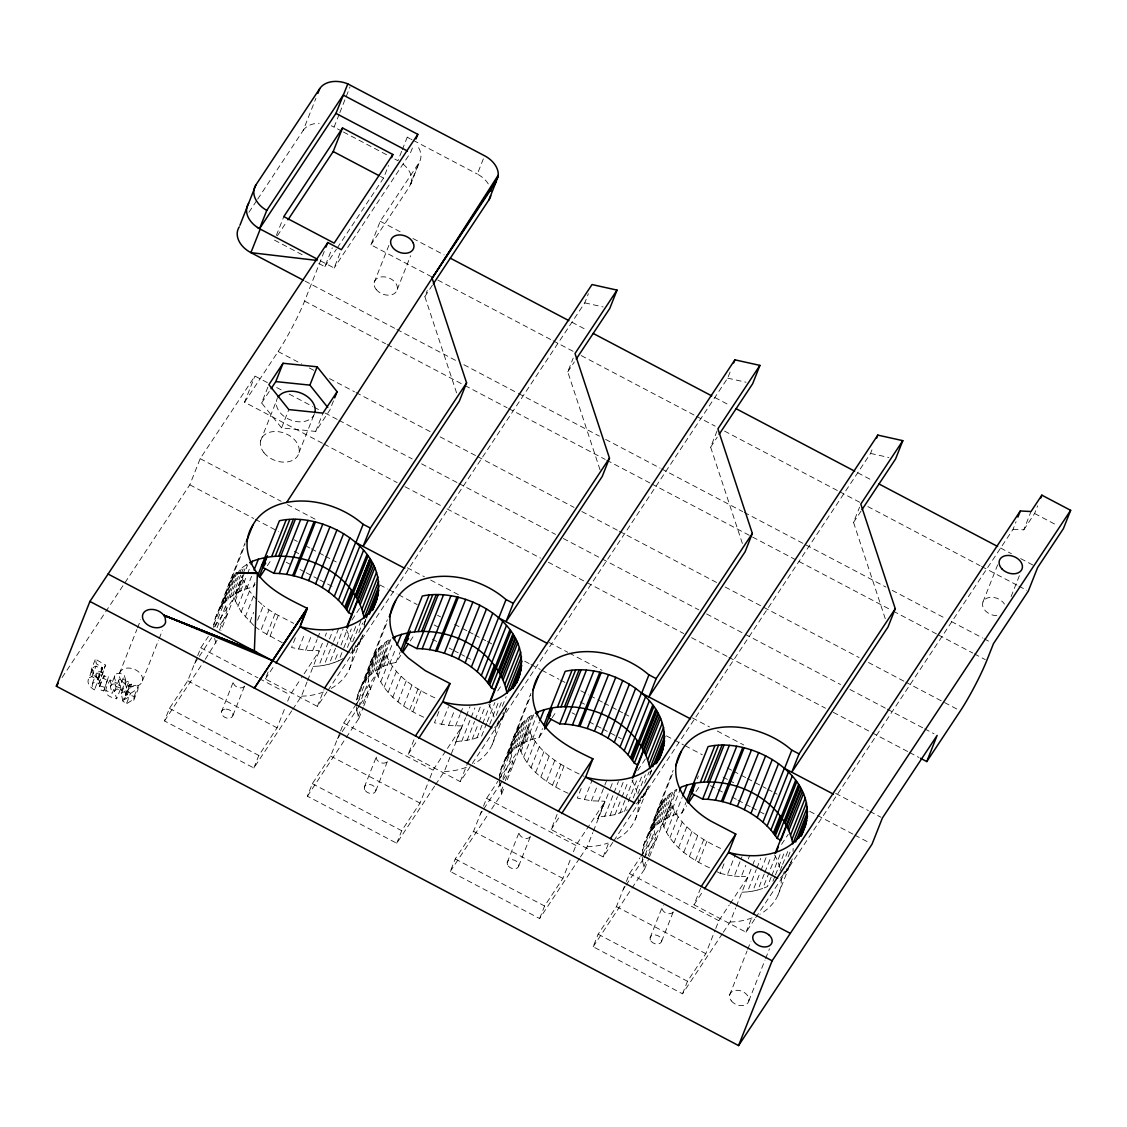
<?xml version="1.0" encoding="UTF-8"?>
<svg xmlns="http://www.w3.org/2000/svg" width="1127" height="1127" viewBox="0 0 1127 1127"><rect width="100%" height="100%" fill="white"/><g stroke="black" fill="none" stroke-linecap="round" stroke-linejoin="round"><path stroke-width="0.75" stroke-dasharray="5 3.75" d="M114.461 691.217L116.87 688.907L121.575 690.893L125.717 680.426L121.674 678.44L119.068 679.609L114.461 691.217L116.659 698.782C104.543 696.063 103.008 691.527 110.136 680.074L116.419 682.807L112.263 693.274L105.994 690.541M118.603 680.75L120.8 688.315L116.659 698.782M364.331 626.964L364.12 618.061M793.056 851.308L793.14 848.377M98.134 679.778L102.219 667.607L96.344 663.803L95.415 659.14L105.501 665.071L98.796 683.821C93.273 678.792 89.625 686.273 94.429 689.893C90.878 687.822 86.878 684.033 88.258 679.511C91.202 675.735 90.202 667.283 96.006 666.156L102.275 669.311L98.134 679.778L91.865 676.623L89.385 677.693L88.258 679.511M102.275 669.311L102.219 667.607M110.136 680.074L111.221 684.357L120.8 688.315M122.871 701.036L121.265 693.753L125.956 682.131L127.872 681.412L131.422 684.272L127.281 694.739L124.928 696.021L124.379 699.571L131.324 695.641L134.155 696.401L133.747 700.247L131.873 700.346L126.351 703.924L122.871 701.036L129.408 684.878L131.422 684.272M103.811 690.893L108.474 676.749L103.783 675.989C102.416 680.271 94.893 690.076 103.811 690.893L108.474 676.749M213.623 627.415C214.905 606.706 233.233 590.421 253.082 587.237L254.998 584.35M235.754 573.446C226.217 584.18 222.399 599.902 227.739 613.482L220.892 630.726M400.761 655.294L395.986 662.507C375.206 665.747 356.287 683.596 356.371 705.361L378.644 648.715M379.348 668.494L391.154 638.671C373.713 647.687 363.119 669.917 370.642 688.752L360.203 704.445M499.402 777.982C500.698 757.259 519.012 740.974 538.875 737.791L543.651 730.578M522.238 743.778L534.029 713.954C516.589 722.971 505.995 745.201 513.518 764.036L483.215 809.764M642.235 854.576C642.799 833.332 661.464 816.272 681.765 813.06L686.554 805.847M644.095 857.858L656.407 839.263C648.913 820.428 659.506 798.24 676.933 789.224L665.127 819.047M133.747 700.247L137.903 689.78L138.297 685.934L136.282 685.272L134.043 685.484L128.52 689.104L124.379 699.571M128.52 689.104L129.07 685.554M125.407 683.286L127.013 690.569L130.493 693.457L126.351 703.924M92.4 669.044L93.302 674.763L98.57 679.426L94.429 689.893M102.937 673.354C97.556 668.353 93.626 675.721 98.612 679.356M505.558 710.7L506.277 707.925M125.717 680.426L124.308 675.2L120.716 673.566L117.307 673.552A5.212 3.733 21.6 0 0 115.123 674.974L110.376 686.963L112.263 693.274M114.743 675.693L114.545 678.299L116.419 682.807M98.796 683.821L105.501 665.071M103.783 675.989L103.938 678.665L107.953 680.426M362.655 635.431L359.147 643.249L350.638 653.294M505.051 712.039L502.036 718.519L494.612 727.535M648.448 785.984L644.926 793.802L636.417 803.847M791.337 861.253L787.829 869.072L780.391 878.088M257.689 199.113L303.163 130.464L315.926 98.26M98.218 678.172L92.696 674.834L91.555 672.227L91.273 669.607L95.415 659.14M91.865 676.623L96.006 666.156M92.301 683.624L96.457 673.157M97.852 677.947L101.993 667.48M276.354 235.444L283.821 216.595M99.627 686.456L104.304 675.552M125.012 582.603L189.815 484.821L200.183 458.647L254.913 376.052L267.381 382.617M341.89 131.197L334.099 127.097L339.199 114.221M339.847 112.601L350.046 86.835M119.448 673.509L136.86 629.528M137.508 627.908L140.72 619.751M121.575 690.893L120.166 685.667L124.308 675.2M127.281 694.739L124.801 691.936L128.943 681.469M125.562 695.035L129.704 684.568M322.435 443.235L244.559 402.212L254.913 376.052M134.155 696.401L138.297 685.934M142.411 680.919L158.527 640.192M159.175 638.558L162.401 630.416M333.465 400.902L329.845 410.059L315.673 431.43L281.567 427.894L261.633 402.959L268.874 384.645M244.559 402.212L278.13 351.539A40.29 4.212 -62.2 0 0 304.6 301.078L324.745 250.152M318.744 263.464L324.844 266.676L332.31 247.827M260.562 440.939L276.524 400.634M320.519 260.844L334.127 268.015L341.382 249.701M291.71 710.855L253.843 767.994L164.486 720.928L169.459 708.404L187.744 680.793L197.084 657.224M281.567 427.894L288.822 409.58M337.353 247.785L383.56 178.066L388.533 165.5M197.704 655.646L200.803 647.8L208.382 636.375M214.834 619.596L245.108 542.862M219.187 610.116L245.08 544.735M213.778 624.752L225.583 594.929M221.385 606.594L233.19 576.77M401.663 151.3L397.93 160.724L394.816 159.076M402.283 149.722L407.256 137.17L411.933 139.635M222.118 605.41L233.923 575.601M214.722 626.95L235.134 575.024M225.78 601.114L236.332 574.432M227.936 599.198L239.741 569.374L248.25 563.401M217.046 627.711L225.738 605.748M230.105 597.268L238.797 575.305M239.431 573.728L241.911 567.459M431.655 276.805L370.91 244.813L380.236 221.258L418.864 162.95A24.174 17.299 21.6 0 0 416.596 144.721M232.585 595.591L240.657 575.193M241.277 573.629L244.39 565.782M219.511 630.12L226.964 611.285M235.064 593.929L242.516 575.094M243.136 573.516L246.869 564.106M205.241 659.38L217.159 640.122M412.369 148.088L410.566 152.68L334.127 268.015M236.445 593.225L247.63 564.965M253.744 625.443L241.206 611.947L234.557 599.451L242.84 578.489L242.235 576.799L227.739 613.482L218.258 627.739M235.149 601.128L243.446 580.18L242.84 578.489M240.586 591.111L246.799 575.418M247.433 573.854L250.532 566.008M237.839 606.608L246.123 585.646L243.446 580.18M298.979 452.688L314.94 412.383M246.63 588.872L251.589 576.32M370.91 244.813L409.538 186.504L418.864 162.95M241.206 611.947L249.504 590.999L246.123 585.646M410.622 184.504L419.948 160.95M253.082 587.237L254.913 582.631M374.192 282.454L388.857 245.432M315.673 431.43L322.928 413.116M245.235 617.103L253.533 596.155L249.504 590.999M249.87 622.005L253.688 612.327M221.413 711.912L233.444 681.539M257.59 620.146L263.338 605.636L258.153 601.043M282.313 642.728L260.703 630.824L269.001 609.862L263.338 605.636M397.239 289.512L410.622 255.702M232.937 715.448L244.968 685.061M266.789 634.628L275.087 613.68L269.001 609.862M270.015 636.304L278.299 615.356M326.985 691.865L317.363 706.39L265.324 678.989L268.353 671.354M456.59 392.886L424.851 296.584L427.274 290.47M488.287 183.912A24.174 17.299 21.6 0 0 477.341 174.079L484.582 155.765M295.373 637.868L291.555 647.532L305.628 650.265L319.448 650.688L301.501 677.764M298.585 649.166L304.966 633.05M253.843 767.994L258.816 755.47L277.101 727.845L285.187 707.432M305.628 650.265L311.376 635.755M287.681 701.149L290.16 694.866L300.557 679.187M312.616 650.814L317.081 639.53M317.729 637.91L319.645 633.078M292.682 709.39L301.43 696.204L307.009 682.074M307.629 680.511L322.632 642.629M325.182 636.177L326.464 632.965M313.221 666.395L318.758 666.085L328.859 640.587M329.493 638.995L333.268 629.429M318.758 666.085L324.083 665.296L332.916 642.996M333.55 641.404L338.593 628.655M324.083 665.296L329.211 664.155L335.522 648.222M336.156 646.616L343.087 629.091M329.211 664.155L334.099 662.648L338.509 651.491M341.03 645.109L348.609 625.992M317.363 706.39L323.998 689.597M334.099 662.648L338.706 660.788L343.129 649.631M343.749 648.039L351.328 628.922M347.44 647.447L356.273 625.133M352.681 641.756L360.879 621.033M358.837 632.571L362.626 623.006M364.458 622.541L365.726 619.357M353.878 650.194L355.766 645.419M363.979 624.696L365.866 619.92M356.724 646.842L359.879 638.868M359.147 643.249L361.668 636.868M349.328 669.241L363.021 634.656M434.613 786.125L396.746 843.264L307.389 796.197L312.348 783.659L330.648 756.048L339.974 732.494M340.593 730.916L343.707 723.069L356.019 704.488M357.738 694.866L387.364 619.737M362.091 685.385L387.336 621.625M356.667 700.022L368.473 670.199M364.289 681.863L376.094 652.04M365.021 680.68L376.827 650.871M368.67 676.383L380.475 646.574M370.839 674.467L382.645 644.644M346.2 737.579L358.823 718.533L356.836 710.827L368.642 681.018M373.009 672.537L384.814 642.728M375.488 670.861L387.294 641.052M358.048 716.378L360.541 710.095M363.021 703.812L369.853 686.554M377.968 669.199L389.773 639.375M358.823 718.533L363.176 707.559M363.796 705.995L385.138 652.068C392.971 675.27 415.454 689.09 436.586 698.641M423.682 717.195C404.452 708.489 385.237 695.204 377.446 674.721L385.744 653.759M378.038 676.397L386.336 655.449M383.49 666.381L392.816 642.841M380.729 681.877L389.026 660.915M389.519 664.141L395.732 648.448M384.11 687.216L392.407 666.268M395.986 662.507L400.24 651.772M388.125 692.372L396.422 671.424M392.76 697.275L401.057 676.313M397.944 701.867L406.227 680.905M364.317 787.181L376.348 756.809M403.607 706.094L411.904 685.131M375.84 790.703L387.871 760.331A6.044 4.325 21.6 0 1 379.686 762.218L378.39 761.359A6.044 4.325 21.6 0 1 377.587 754.921M409.693 709.897L417.99 688.949M412.905 711.574L421.202 690.626M327.957 690.4L584.772 302.867L588.393 293.71M730.071 372.051L727.662 378.151L460.253 781.659L408.228 754.259L415.469 735.945M600.029 469.818L567.754 371.854L573.192 358.118M438.91 711.517L434.444 722.801L448.532 725.534L462.169 725.957M441.474 724.436L448.504 706.714M396.746 843.264L401.705 830.726L420.005 803.114L429.331 779.56M448.532 725.534L454.266 711.024M429.95 777.982L433.064 770.135L445.447 751.441M455.519 726.084L459.985 714.8M460.619 713.18L463.169 706.742M486.653 723.309L481.609 736.058L472.1 739.425L456.125 741.665L455.435 742.707L461.647 727L446.405 750.004M435.585 784.66L444.32 771.474L465.592 717.758M466.212 716.166L470.001 706.601M461.661 741.355L470.494 719.054M471.128 717.448L474.904 707.897M466.987 740.566L474.552 721.449M475.185 719.857L480.863 705.516M472.1 739.425L478.411 723.492M479.045 721.886L485.357 705.953M476.989 737.917L482.032 725.168M482.666 723.576L490.245 704.445M460.253 781.659L467.508 763.345M487.287 721.717L494.852 702.6M489.71 724.309L499.162 700.416M496.218 715.434L502.515 699.501M502.36 706.249L506.15 696.683M496.782 725.464L499.303 719.096M499.613 722.111L503.403 712.546M502.036 718.519L504.558 712.137M492.217 744.524L506.544 708.334M579.433 858.478L539.636 918.547L450.279 871.481L455.238 858.943L473.537 831.332L482.863 807.777M483.483 806.214L486.596 798.353L497.951 781.208M500.627 770.15L530.887 693.415M504.966 760.669L530.859 695.289M499.557 775.306L511.362 745.482M507.164 757.147L518.969 727.324M507.911 755.978L519.716 726.154M521.533 723.999L499.261 780.645L501.698 793.817L491.034 809.933M511.559 751.667L523.365 721.858M513.729 749.751L525.534 719.928M499.712 786.125L502.205 779.842M502.825 778.278L511.517 756.302M515.884 747.821L527.69 718.012M518.364 746.159L530.169 716.335M500.937 791.661L504.671 782.237M505.29 780.673L512.743 761.838M520.843 744.482L532.648 714.659M501.698 793.817L504.811 785.984M507.305 779.715L528.028 727.352C536.438 752.399 561.669 765.98 584.096 776.334M568.107 793.281C548.398 784.364 528.324 771.093 520.336 750.004L528.619 729.042M520.928 751.681L529.225 730.733M526.379 741.665L536.311 716.561M523.618 757.161L531.916 736.213M532.409 739.439L539.241 722.168M526.985 762.5L535.283 741.552M538.875 737.791L542.51 728.591M531.014 767.656L539.312 746.708M535.649 772.558L543.947 751.61M540.819 777.151L549.117 756.189M507.206 862.465L519.223 832.092M546.482 781.377L554.78 760.415M518.73 865.987L530.761 835.614M552.568 785.181L560.866 764.233M555.794 786.857L564.092 765.909M612.778 842.404L603.156 856.929L551.117 829.528L557.161 814.257M742.369 543.453L710.644 447.137L717.293 430.345M581.166 788.421L577.334 798.099L591.407 800.818L604.96 801.241L597.902 818.625L599.015 816.948L614.99 814.708L627.373 809.89M584.364 799.719L592.027 780.377M539.636 918.547L544.595 906.009L562.894 878.398L570.98 857.985M591.407 800.818L597.155 786.308M573.46 851.702L575.953 845.419L589.548 824.908M598.409 801.367L606.692 780.419M597.902 818.625L604.114 802.917L590.52 823.443M580.405 857.013L587.209 846.757L592.802 832.642M593.422 831.064L609.735 789.858M610.369 788.266L613.525 780.293M604.551 816.638L613.384 794.338M614.004 792.746L618.427 781.589M609.876 815.863L617.441 796.733M618.075 795.141L623.118 782.392M614.99 814.708L621.301 798.775M621.935 797.183L628.246 781.236M619.878 813.201L624.922 800.452M625.555 798.86L633.12 779.729M603.156 856.929L609.2 841.672M624.485 811.341L627.64 803.382M628.274 801.79L637.741 777.884M633.219 798.001L643.32 772.502M637.84 793.901L645.405 774.784M644.616 783.124L649.039 771.967M651.505 769.91L650.251 773.108L649.899 768.614M639.657 800.748L641.559 795.972M649.758 775.249L651.645 770.474M642.503 797.395L645.024 791.027M644.926 793.802L647.447 787.435M635.107 819.808L648.166 786.801M722.337 933.748L682.525 993.817L593.168 946.75L598.141 934.213L616.441 906.601L625.753 883.047M626.387 881.483L629.486 873.622L639.911 857.901M643.517 845.419L673.143 770.304M647.87 835.938L673.115 772.178M642.46 850.575L654.266 820.752M650.068 832.416L661.873 802.593M650.8 831.247L662.606 801.424M652.632 829.092L664.437 799.268M642.77 854.351L653.956 826.091M654.449 826.936L666.254 797.127M656.618 825.02L668.424 795.197M631.979 888.132L644.602 869.086L642.615 861.394L644.475 856.675M645.095 855.111L654.421 831.571M658.788 823.09L670.593 793.281M661.267 821.428L673.073 791.605M643.841 866.931L647.56 857.506M648.18 855.942L655.646 837.107M663.747 819.752L675.552 789.928M644.602 869.086L648.955 858.112M649.575 856.548L670.917 802.621C678.75 825.809 701.248 839.657 722.365 849.194M709.461 867.748C690.217 859.013 671.03 845.771 663.24 825.274L671.523 804.312M663.831 826.95L672.129 806.002M669.269 816.934L679.835 790.266M666.508 832.43L674.805 811.482M675.298 814.708L682.145 797.437M669.889 837.77L678.186 816.821M681.765 813.06L686.019 802.325M697.247 778.813L698.36 776.024M673.918 842.926L682.215 821.977M678.539 847.828L686.836 826.88M683.723 852.421L692.02 831.458M650.11 937.734L662.127 907.362M689.386 856.647L697.683 835.685M661.634 941.256L673.65 910.884M695.472 860.45L703.769 839.502M698.684 862.127L706.981 841.179M613.736 840.953L870.551 453.42L872.974 447.32M754.71 919.125L746.046 932.198L694.021 904.798L701.276 886.484M885.273 618.723L853.533 522.407L859.577 507.136M717.152 871.763L720.238 873.355L724.703 862.085M720.238 873.355L727.267 874.989L735.565 854.041M682.525 993.817L687.498 981.279L705.798 953.667L715.11 930.113M727.267 874.989L734.311 876.088L741.975 856.745M715.744 928.535L718.843 920.689L729.239 905.009M734.311 876.088L741.298 876.637L745.764 865.353M748.314 858.901L749.596 855.689M723.309 932.283L730.099 922.027L735.692 907.911M736.311 906.333L751.948 866.846M752.597 865.226L755.78 857.168M741.904 892.218L747.44 891.908L756.273 869.607M756.907 868.015L760.697 858.45M747.44 891.908L752.766 891.133L760.345 872.002M760.964 870.41L766.642 856.069M752.766 891.133L757.893 889.978L764.205 874.045M764.824 872.453L771.136 856.506M757.893 889.978L762.768 888.47L776.024 854.999M746.046 932.198L752.089 916.941M771.178 877.06L767.388 886.611L762.768 888.47M771.812 875.468L780.645 853.153M772.967 881.244L774.855 876.468M775.489 874.876L784.322 852.561M729.634 995.014L747.046 951.033M747.694 949.399L750.92 941.256M780.109 870.762L781.997 865.987M782.631 864.395L788.308 850.054M788.139 856.802L791.295 848.842M782.561 876.017L785.082 869.65M785.406 872.664L788.562 864.705M787.829 869.072L790.985 861.098M778.01 895.077L792.337 858.887M748.835 1000.889L764.965 960.162M765.613 958.542L769.473 948.765M982.998 601.888L997.663 564.852M755.682 917.674L1013.046 529.281L1016.075 521.66M1013.046 529.281L1023.767 529.845L1031.008 511.531M1023.767 529.845L1034.614 513.489L1037.629 505.854M1011.088 596.606L1020.02 574.052M121.265 693.753L122.223 692.203L124.801 691.936M455.435 742.707L456.125 741.665M110.601 686.16L110.981 685.441A5.212 3.733 21.6 0 1 113.165 684.019L116.574 684.033L120.166 685.667M408.228 754.259L417.807 739.706M551.117 829.528L560.711 814.976M694.021 904.798L703.6 890.245M194.591 663.507L198.38 657.788M199.324 656.351L211.637 637.755M337.494 738.777L341.27 733.057M342.228 731.62L359.259 705.868M480.37 814.06L482.271 811.201M623.273 889.33L625.161 886.47M626.105 885.033L643.151 859.295M248.968 212.256L256.717 200.564M277.383 235.797L287.005 221.272M324.844 266.676L336.395 249.236M62.154 677.468L104.712 613.243M105.67 611.792L124.055 584.054M261.633 402.959L270.128 390.139M424.851 296.584L432.402 285.201M215.018 626.358L233.951 597.775L234.557 599.451M164.486 720.928L204.269 660.845M267.324 565.754L272.058 558.612M351.962 619.949L359.513 608.538M567.754 371.854L574.347 361.894M356.963 703.065L376.855 673.044L377.446 674.721M307.389 796.197L345.228 739.044M410.228 641.024L414.947 633.881M497.683 690.936L501.473 685.23M710.644 447.137L717.237 437.177M498.909 779.785L519.744 748.342L520.336 750.004M450.279 871.481L490.062 811.398M552.16 717.73L556.893 710.602M637.741 770.502L645.306 759.091M853.533 522.407L861.084 511.024M640.854 856.478L662.634 823.612L663.24 825.274M593.168 946.75L631.021 889.597M696.007 791.577L700.74 784.434M730.183 903.586L748.131 876.51L741.298 876.637M781.574 844.348L788.196 834.36M265.324 678.989L274.988 664.465M130.493 693.457L136.029 689.879L137.903 689.78M338.706 660.788L343.017 658.605M100.162 686.019L104.332 687.216M301.43 696.204L306.953 695.894A73.213 52.391 21.6 0 0 325.393 691.26M444.32 771.474L449.856 771.178A73.213 52.391 21.6 0 0 468.297 766.529M587.209 846.757L592.746 846.462A73.213 52.391 21.6 0 0 608.073 843.01M730.099 922.027L735.635 921.731A73.213 52.391 21.6 0 0 754.076 917.082M584.772 302.867L603.114 306.938M727.662 378.151L746.004 382.222M870.551 453.42L888.893 457.492M275.087 613.68L293.696 623.372M305.037 281.088L395.338 328.633M413.482 140.452L477.341 174.079M343.439 132.014L388.59 155.794M1034.614 513.489L1057.337 525.45M380.517 176.446L383.56 178.066M380.236 221.258L402.029 232.74M412.933 238.487L444.08 254.885M571.938 322.237L587.125 330.239M714.828 397.507L730.028 405.509M857.732 472.776L872.918 480.778M1000.621 548.046L1011.412 553.723M1020.668 558.598L1033.008 565.106M437.896 280.088L551.61 339.988M553.174 340.819L573.418 351.483M581.208 355.583L694.936 415.483M696.486 416.314L715.18 426.147M724.534 431.077L838.249 490.978M839.812 491.795L860.056 502.459M867.846 506.572L980.011 565.655M981.575 566.472L1017.399 585.35M1018.949 586.167L1026.739 590.266M274.495 240.15L305.008 256.223M396.887 329.464L456.083 360.64M463.873 364.739L516.828 392.633M518.378 393.45L599.381 436.121M605.608 439.403L660.126 468.114M661.676 468.931L742.679 511.602M744.229 512.419L885.977 587.082M892.204 590.365L945.159 618.258M951.385 621.54L982.547 637.938M984.096 638.77L990.323 642.052M304.6 301.078L385.589 343.735M387.153 344.566L463.465 384.758M465.028 385.589L507.08 407.735M508.643 408.552L605.213 459.422M606.763 460.239L650.378 483.215M651.941 484.032L891.809 610.383M893.359 611.2L936.974 634.177M938.523 634.994L972.798 653.04M974.348 653.871L985.252 659.605M278.13 351.539L301.501 363.852M309.291 367.951L313.954 370.417M329.535 378.616L354.456 391.745M356.019 392.562L430.782 431.951M440.122 436.867L475.946 455.731M477.51 456.562L574.08 507.418M581.87 511.531L617.695 530.394M619.244 531.211L717.378 582.898M725.154 587.012L859.112 657.562M868.452 662.493L904.277 681.356M905.84 682.173L957.246 709.249M276.721 387.533L281.398 389.998M289.188 394.098L312.545 406.41M314.109 407.227L318.772 409.693M325.013 412.975L337.466 419.54M339.03 420.357L412.228 458.914M421.583 463.845L457.393 482.708M458.957 483.525L555.526 534.395M563.317 538.495L600.691 558.189M602.255 559.006L698.825 609.876M706.615 613.976L840.559 684.54M849.913 689.456L885.737 708.334M887.287 709.151L923.112 728.014M924.675 728.845L934.015 733.762M323.998 444.052L397.197 482.624M404.987 486.723L440.812 505.586M447.039 508.869L540.495 558.104M548.285 562.204L585.66 581.898M587.223 582.715L683.793 633.585M691.584 637.685L727.408 656.548M728.958 657.379L825.527 708.235M833.318 712.349L870.706 732.029M872.256 732.86L908.08 751.723M909.644 752.54L918.984 757.471M200.183 458.647L281.172 501.318M287.399 504.6L316.997 520.181M407.34 567.769L424.47 576.799M430.697 580.081L460.295 595.662M549.074 642.432L567.769 652.279M569.318 653.096L602.029 670.326M692.372 717.913L709.503 726.929M717.293 731.043L743.778 744.989M835.671 793.394L868.382 810.623M869.931 811.44L880.835 817.188M189.815 484.821L253.674 518.462M255.237 519.279L278.594 531.592M294.175 539.791L297.289 541.425M306.629 546.356L309.756 547.99M311.306 548.821L323.773 555.372M325.323 556.203L336.226 561.936M379.841 584.913L387.632 589.012M389.181 589.844L396.972 593.943M398.535 594.76L417.215 604.607M437.473 615.272L440.587 616.906M454.604 624.302L460.83 627.584M462.394 628.401L467.071 630.852M468.621 631.683L473.298 634.135M474.847 634.966L485.751 640.699M487.315 641.531L491.992 643.982M524.689 661.211L529.366 663.676M530.93 664.493L540.27 669.424M541.833 670.241L558.964 679.271M560.513 680.088L565.19 682.539M580.771 690.752L588.562 694.852M590.111 695.669L596.338 698.951M597.902 699.782L602.579 702.234M604.128 703.051L616.596 709.616M618.145 710.447L622.822 712.898M624.386 713.729L629.049 716.18M666.437 735.875L672.664 739.157M674.228 739.974L683.568 744.905M685.131 745.722L702.262 754.738M727.183 767.867L731.846 770.333M733.409 771.15L739.636 774.432M741.2 775.249L745.877 777.715M747.426 778.532L753.653 781.814M755.217 782.645L766.121 788.379M767.67 789.21L777.024 794.126M809.735 811.355L815.962 814.638M817.526 815.455L853.35 834.332M854.9 835.149L868.917 842.531M294.33 551.314L298.951 553.737M434.149 624.95L441.84 629.007M580.109 701.867L584.73 704.305M723.013 777.123L727.633 779.56M729.169 780.377L735.339 783.617M286.202 562.218L293.865 566.261M300.007 569.487L304.6 571.91M306.135 572.713L318.392 579.165M319.927 579.982L326.055 583.208M327.591 584.011L332.183 586.434M432.247 639.15L436.867 641.573M449.194 648.067L452.279 649.701M453.815 650.504L464.606 656.182M466.141 656.999L472.298 660.239M572.051 712.813L575.136 714.433M588.998 721.731L601.325 728.225M602.86 729.042L621.357 738.777M710.334 785.646L716.49 788.886M718.026 789.703L722.661 792.14M731.902 797L736.523 799.437M738.058 800.255L750.385 806.735M751.92 807.552L758.091 810.806M759.626 811.609L764.247 814.046M200.803 647.8L257.815 677.82M259.351 678.637L290.16 694.866M343.707 723.069L433.064 770.135M486.596 798.353L575.953 845.419M629.486 873.622L718.843 920.689M187.744 680.793L277.101 727.845M330.648 756.048L420.005 803.114M473.537 831.332L562.894 878.398M616.441 906.601L705.798 953.667M169.459 708.404L258.816 755.47M312.348 783.659L401.705 830.726M455.238 858.943L544.595 906.009M598.141 934.213L687.498 981.279M101.36 675.538L91.273 669.607M255.04 626.598L260.703 630.824M253.533 596.155L256.998 599.818M774.587 854.9L774.982 855.562A73.213 52.391 21.6 0 1 780.18 869.156M488.808 704.347L489.203 705.009A73.213 52.391 21.6 0 1 494.401 718.603M215.919 643.263L214.243 636.952M642.263 857.281L642.615 861.394M356.484 706.728L356.836 710.827M673.213 911.926A6.044 4.325 21.6 0 1 665.479 912.771L664.183 911.926A6.044 4.325 21.6 0 1 663.38 905.474M638.107 798.423A73.213 52.391 21.6 0 1 617.004 838.981M632.078 780.293A73.213 52.391 21.6 0 1 636.91 792.366M530.31 836.657A6.044 4.325 21.6 0 1 522.576 837.502L521.28 836.657A6.044 4.325 21.6 0 1 519.674 831.05M314.588 413.595A20.145 14.426 21.6 0 1 290.062 419.779A20.145 14.426 21.6 0 1 277.369 398.268M407.256 137.17A24.174 17.299 21.6 0 1 409.946 138.762M495.556 727.633A73.213 52.391 21.6 0 1 474.115 763.683M352.314 647.87A73.213 52.391 21.6 0 1 331.225 688.414M346.299 629.739A73.213 52.391 21.6 0 1 351.131 641.812M244.531 686.104A6.044 4.325 21.6 0 1 236.797 686.949L235.501 686.089A6.044 4.325 21.6 0 1 233.895 680.497M781.335 878.187A73.213 52.391 21.6 0 1 759.894 914.251M996.817 615.68A12.087 8.65 21.6 0 1 983.068 607.284A12.087 8.65 21.6 0 1 989.591 597.437A12.087 8.65 21.6 0 1 1004.481 604.114M303.163 130.464A24.174 17.299 21.6 0 1 319.152 123.294M331.239 125.759A24.174 17.299 21.6 0 1 334.099 127.097M403.1 164.119A24.174 17.299 21.6 0 1 409.538 186.504M224.611 709.235L223.78 709.432A6.044 4.325 21.6 0 0 222.428 715.434L224.766 717.321A6.044 4.325 21.6 0 0 233.021 714.87A6.044 4.325 21.6 0 0 225.132 709.122L224.611 709.235M651.11 941.242A6.044 4.325 21.6 0 0 661.183 942.299A6.044 4.325 21.6 0 0 655.294 934.931A6.044 4.325 21.6 0 0 651.11 941.242M508.221 865.987A6.044 4.325 21.6 0 0 518.293 867.029A6.044 4.325 21.6 0 0 512.405 859.676A6.044 4.325 21.6 0 0 508.221 865.987M263.943 452.674A20.145 14.426 21.6 0 0 297.5 456.153A20.145 14.426 21.6 0 0 277.876 431.627A20.145 14.426 21.6 0 0 263.943 452.674M365.331 790.703A6.044 4.325 21.6 0 0 375.404 791.746A6.044 4.325 21.6 0 0 369.515 784.392A6.044 4.325 21.6 0 0 365.331 790.703M731.324 1000.875A10.073 7.213 21.6 0 0 748.103 1002.621A10.073 7.213 21.6 0 0 738.284 990.351A10.073 7.213 21.6 0 0 731.324 1000.875M376.207 289.498A12.087 8.65 21.6 0 0 396.352 291.597A12.087 8.65 21.6 0 0 384.575 276.876A12.087 8.65 21.6 0 0 376.207 289.498M121.279 680.539A12.087 8.65 21.6 0 0 141.467 682.962A12.087 8.65 21.6 0 0 130.028 668.128A12.087 8.65 21.6 0 0 121.279 680.539"/><path stroke-width="1.5" d="M372.389 609.777C400.395 556.217 326.619 510.01 279.411 520.773L257.942 574.967M516.645 682.835C540.608 629.331 468.917 585.758 422.301 596.042L400.846 650.237M658.901 759.711C684.864 705.854 612.44 660.802 565.19 671.326L543.721 725.52M801.072 835.6C829.063 782.053 755.301 735.832 708.094 746.595L686.625 800.79M286.667 502.459L432.106 278.256L496.204 181.546L498.275 175.122A24.174 17.299 21.6 0 0 484.582 155.765L347.82 83.891A24.174 17.299 21.6 0 0 319.744 88.596L255.871 184.983L239.924 225.287M920.548 758.288L926.774 761.57L937.129 735.41L882.399 818.005L872.03 844.179L738.565 1045.574L56.35 686.216L89.921 601.438L327.774 242.516L341.382 249.701L417.821 134.352L343.214 95.062L266.775 210.397L259.52 228.711L317.42 259.21M260.238 229.091L250.912 252.645L303.487 280.271M317.828 93.428L319.744 88.596M248.616 203.311A24.174 17.299 21.6 0 0 257.548 227.499L259.548 228.682L335.959 113.376L347.82 83.891M287.977 219.807L333.212 151.539L342.538 127.985L392.886 154.512L391.647 157.653M325.957 247.095L327.774 242.516M271.072 388.716L275.791 381.588L283.046 363.274L317.152 366.81L337.1 391.731L334.677 397.845M246.362 541.509L252.758 525.337A70.832 50.701 21.6 0 1 362.88 524.14L370.36 528.07L363.105 546.384L459.323 401.198L466.578 382.884L432.106 278.256L498.275 175.122M327.746 407.425L309.897 385.124L317.152 366.81M416.004 138.931L417.821 134.352M251.152 564.43L252.392 561.302C295.528 544.426 355.033 570.825 364.12 618.061L378.63 581.405M254.082 570.051L258.435 559.062M259.111 576.883L267.465 555.766M271.72 556.4L286.23 519.744M275.27 556.203L289.78 519.547M278.82 555.991L293.33 519.35M265.676 563.176L262.845 567.459L273.974 573.319L295.316 519.42M273.974 573.319L279.271 573.488L300.627 519.589M279.271 573.488L286.681 574.361L308.023 520.463M292.724 575.573L314.067 521.674M286.681 574.361L294.091 575.855L315.447 521.956M294.091 575.855L301.444 577.94L322.801 524.041M347.229 627.091L352.202 614.525L348.553 612.609C339.03 598.085 324.534 587.322 308.657 580.616L330 526.718M315.616 583.828L336.959 529.929M300.444 625.062L307.093 608.27C288.78 599.184 268.79 590.041 256.759 572.685A67.254 48.137 21.6 0 1 252.758 525.337M307.347 608.397L254.406 688.09L307.347 608.397L300.106 626.711L275.946 663.014M322.252 587.561L343.608 533.663M328.506 591.745L349.849 537.861M433.346 283.779L488.949 199.859L496.204 181.546M334.282 596.366L355.625 542.467L404.706 568.304M355.907 542.594L363.148 524.266M338.41 600.212L359.767 546.299M342.214 604.241L363.556 550.328M344.707 607.298L351.539 590.041M345.623 608.425L366.979 554.526M346.679 609.932L368.022 556.034M348.553 612.609L369.91 558.71M355.484 595.507L369.994 558.851M355.977 596.338L370.487 559.682M356.555 597.31L371.065 560.654M346.524 627.5L372.22 562.612M352.821 612.961L357.78 600.409M358.104 599.93L372.614 563.275M359.189 602.17L373.713 565.515M360.288 604.424L374.798 567.769M362.021 608.96L376.531 572.319M363.303 613.525L377.813 576.869M366.36 617.765L378.968 585.899M369.374 614.215L378.841 590.309M371.938 610.552L378.249 594.605M372.755 609.932L377.165 598.775M389.252 616.779L395.662 600.606A70.832 50.701 21.6 0 1 505.769 599.409L513.264 603.339L506.009 621.653L602.227 476.467L609.482 458.154L575.009 353.526L617.033 290.104L592.027 284.553L324.604 688.076M394.056 639.699L395.295 636.572C438.473 619.653 497.951 646.095 507.009 693.33L521.533 656.675M396.972 645.32L401.325 634.332M402.015 652.153L410.369 631.035M414.609 631.669L429.133 595.014M418.159 631.472L432.683 594.817M421.709 631.275L436.234 594.619M408.58 638.445L405.734 642.728L416.863 648.588L438.206 594.69M416.863 648.588L422.174 648.758L443.517 594.859M422.174 648.758L429.57 649.631L450.927 595.732M435.614 650.842L456.97 596.944M429.57 649.631L436.994 651.11L458.337 597.225M436.994 651.11L444.348 653.209L465.69 599.31M490.118 702.36L495.091 689.794L491.457 687.879C481.919 673.354 467.437 662.591 451.547 655.886L472.903 601.987M458.506 659.098L479.863 605.199M395.662 600.606A67.254 48.137 21.6 0 0 408.312 657.999L425.231 670.635L449.997 683.54L442.742 701.853L418.765 738.241M465.155 662.831L486.498 608.932M617.033 290.104L609.792 308.418L576.235 359.048M471.396 667.015L492.753 613.13M477.186 671.636L498.528 617.737L547.609 643.573M498.796 617.864L506.051 599.55M481.314 675.482L502.656 621.569M485.103 679.511L506.446 625.598M487.597 682.568L494.429 665.31M488.526 683.695L509.869 629.796M489.583 685.202L510.925 631.303M491.457 687.879L512.799 633.98M498.881 671.607L513.391 634.952M499.458 672.58L513.968 635.924M489.428 702.769L515.124 637.882M495.711 688.231L500.684 675.679M500.994 675.2L515.518 638.544M502.093 677.44L516.603 640.784M503.177 679.694L517.702 643.038M504.924 684.23L519.434 647.588M506.206 688.794L520.716 652.139M510.517 689.851L521.871 661.169M512.912 687.893L521.745 665.578M512.87 688.653L518.533 678.045M514.828 685.822L521.139 669.875M516.279 683.61L520.068 674.045M532.789 690.442L538.551 675.89A70.832 50.687 21.5 0 1 648.673 674.693L656.153 678.623L648.898 696.937L745.116 551.751L752.357 533.437L717.899 428.823L759.922 365.387L734.903 359.837L467.508 763.345M536.945 714.997L538.185 711.855C581.349 694.894 640.869 721.393 649.899 768.614L664.409 731.958M539.861 720.604L544.214 709.616M544.89 727.436L552.145 709.108L547.37 716.335M557.499 706.953L572.023 670.311M561.049 706.756L575.573 670.114M564.599 706.559L579.109 669.917M550.511 715.166L548.624 718.026L559.753 723.872L581.095 669.973M559.753 723.872L565.064 724.041L586.406 670.156M565.064 724.041L572.46 724.915L593.802 671.016M578.503 726.126L599.86 672.227M572.46 724.915L579.884 726.408L601.226 672.509M579.884 726.408L587.237 728.493L608.58 674.608M733.705 362.894L734.903 359.837M644.193 749.399L637.981 765.078L634.346 763.176C624.809 748.652 610.313 737.889 594.436 731.169L615.779 677.271M601.395 734.381L622.752 680.497M538.551 675.89A67.254 48.137 21.6 0 0 536.48 712.419C546.454 736.128 570.966 748.483 592.887 758.823L585.631 777.137L561.669 813.525M608.045 738.115L629.387 684.216M759.922 365.387L752.667 383.715L719.125 434.332M614.285 742.313L635.628 688.414M620.061 746.919L641.404 693.02L690.499 718.857M641.686 693.147L648.941 674.834M624.203 750.765L645.546 696.866M649.335 700.895L627.993 754.794M630.486 757.851L637.318 740.594M631.416 758.992L652.758 705.079M632.472 760.5L653.815 706.587M634.346 763.176L655.689 709.263M641.77 746.891L656.28 710.235M642.348 747.863L656.858 711.207M632.317 778.053L657.999 713.166M633.008 777.644L637.361 766.656M643.883 750.483L658.393 713.828M644.982 752.723L659.492 716.082M646.067 754.977L660.577 718.322M647.814 759.528L662.324 722.872M649.082 764.078L663.606 727.422M652.772 766.726L664.761 736.452M655.801 763.176L664.634 740.862M655.759 763.937L661.422 753.343M657.083 762.697L664.028 745.158M658.182 760.331L659.436 757.147M659.168 758.894L662.958 749.328M675.679 765.712L681.441 751.16A70.832 50.701 21.6 0 1 791.563 749.976L799.043 753.893L791.788 772.206L888.006 627.021L895.261 608.707L860.789 504.093L902.826 440.657L877.806 435.107L610.397 838.615M679.835 790.266L681.074 787.125C724.238 770.22 783.758 796.634 792.802 843.884L807.312 807.228M682.765 795.873L687.104 784.885M687.794 802.706L695.049 784.378L690.259 791.605M700.402 782.223L714.912 745.581M703.952 782.025L718.462 745.384M707.502 781.828L722.013 745.186M693.415 790.421L691.527 793.281L702.656 799.142L723.999 745.243M702.656 799.142L707.967 799.311L729.31 745.426M707.967 799.311L715.363 800.17L736.706 746.285M721.407 801.382L742.749 747.497M715.363 800.17L722.787 801.663L744.13 747.779M722.787 801.663L730.141 803.762L751.484 749.878M876.595 438.164L877.806 435.107M787.083 824.668L780.884 840.333L777.25 838.432C767.712 823.907 753.216 813.145 737.34 806.425L758.682 752.54M744.299 809.651L765.642 755.766M681.441 751.16A67.254 48.137 21.6 0 0 711.024 821.189L735.776 834.093L728.521 852.406L704.558 888.794M750.948 813.37L772.291 759.485M902.826 440.657L895.571 458.985L862.028 509.601M757.189 817.568L778.532 763.683M762.965 822.175L784.307 768.29L833.388 794.126M784.575 768.417L791.83 750.103M767.107 826.021L788.435 772.136M770.896 830.05L792.239 776.165M773.39 833.107L780.208 815.863M795.648 780.349L774.319 834.248M775.362 835.755L796.704 781.856M777.25 838.432L798.578 784.533M784.66 822.161L799.17 785.505M785.237 823.133L799.747 786.477M775.207 853.322L800.903 788.435M775.911 852.914L778.391 846.631M786.787 825.753L801.297 789.097M787.872 827.993L802.382 791.351M788.97 830.247L803.481 793.591M790.703 834.797L805.213 798.141M791.985 839.347L806.495 802.692M795.662 841.996L807.65 811.722M798.691 838.446L807.524 816.131M800.607 836.375L806.918 820.428M801.438 835.755L805.847 824.598M738.565 1045.574L772.136 960.796L1070.65 510.334L1041.855 495.162L1031.008 511.531L1020.301 510.968L753.301 913.884M1017.892 517.082L1020.301 510.968M1040.658 498.219L1041.855 495.162M1070.65 510.334L1063.395 528.648L1037.629 567.529L1028.303 591.083L993.451 643.686L986.815 660.436A40.29 4.212 -62.2 0 1 960.359 710.898L926.774 761.57M432.106 278.256L497.979 177.39M272.41 660.605L254.35 651.068L163.781 615.243L165.162 617.568L165.627 622.273A12.087 8.65 21.6 0 1 146.538 624.006A12.087 8.65 21.6 0 1 150.271 609.439L153.258 609.482A12.087 8.65 21.6 0 1 163.781 615.243L272.523 660.647L307.093 608.27M415.469 735.945L449.997 683.54M558.372 811.215L592.887 758.823M701.276 886.484L735.776 834.093M342.538 127.985L283.821 216.595L334.17 243.122L392.886 154.512M56.35 686.216L58.28 683.3M283.046 363.274L268.874 384.645L288.822 409.58L322.928 413.116L337.1 391.731M261.591 565.768L266.366 558.555M259.759 577.165L265.437 568.6M370.36 528.07L466.578 382.884M404.48 641.038L409.256 633.825M402.663 652.434L408.326 643.869M513.264 603.339L609.482 458.154M544.595 729.155L551.216 719.153M656.153 678.623L752.357 533.437M688.442 802.987L694.119 794.422M799.043 753.893L895.261 608.707M373.657 606.594C358.625 630.923 324.224 633.304 300.106 626.711L348.976 652.463M802.339 832.416C787.069 856.534 753.766 859.366 728.521 852.406L777.644 878.285M514.123 685.455C497.444 706.39 466.86 708.348 442.742 701.853L491.851 727.718M657.013 760.739C640.333 781.673 609.749 783.645 585.631 777.137L634.74 803.016M249.63 562.697L252.392 561.302M392.534 637.967L395.295 636.572M535.424 713.25L538.185 711.855M256.759 572.685L236.233 572.868L257.393 573.488L254.35 651.068L108.079 574.023M275.791 381.588L309.897 385.124M317.039 260.436L250.912 252.645A24.174 17.299 21.6 0 1 239.29 226.851M255.251 651.631L163.781 615.243L256.998 652.463M301.444 577.94L308.657 580.616M444.348 653.209L451.547 655.886M587.237 728.493L594.436 731.169M730.141 803.762L737.34 806.425M163.781 615.243L255.956 651.913M272.523 660.647L790.309 933.381M335.959 113.376L407.453 151.032M333.212 151.539L378.996 175.643M450.307 258.168L568.853 320.617M593.211 333.437L711.757 395.887M736.1 408.707L854.646 471.156M879.004 483.976L997.55 546.426M89.921 601.438L772.136 960.796M266.775 210.397L264.789 209.185A24.174 17.299 21.6 0 1 255.871 184.983M257.548 227.499L259.52 228.711M278.003 397.169A20.145 14.426 21.6 0 1 301.402 393.253A20.145 14.426 21.6 0 1 314.94 412.383M490.724 195.704A24.174 17.299 21.6 0 1 488.949 199.859M490.428 188.674A24.174 17.299 21.6 0 1 490.935 191.069M768.642 934.649L766.487 933.241A10.073 7.213 21.6 0 0 754.188 933.889A10.073 7.213 21.6 0 0 756.273 943.961L758.429 945.384A10.073 7.213 21.6 0 0 770.713 944.736A10.073 7.213 21.6 0 0 768.642 934.649M413.229 242.925L411.792 240.615A12.087 8.65 21.6 0 0 396.789 235.233A12.087 8.65 21.6 0 0 391.351 245.306L392.788 247.63A12.087 8.65 21.6 0 0 407.791 252.997A12.087 8.65 21.6 0 0 413.229 242.925M1002.227 569.205A12.087 8.65 21.6 0 0 1021.935 569.22A12.087 8.65 21.6 0 0 1008.116 555.428A12.087 8.65 21.6 0 0 1002.227 569.205"/></g></svg>
